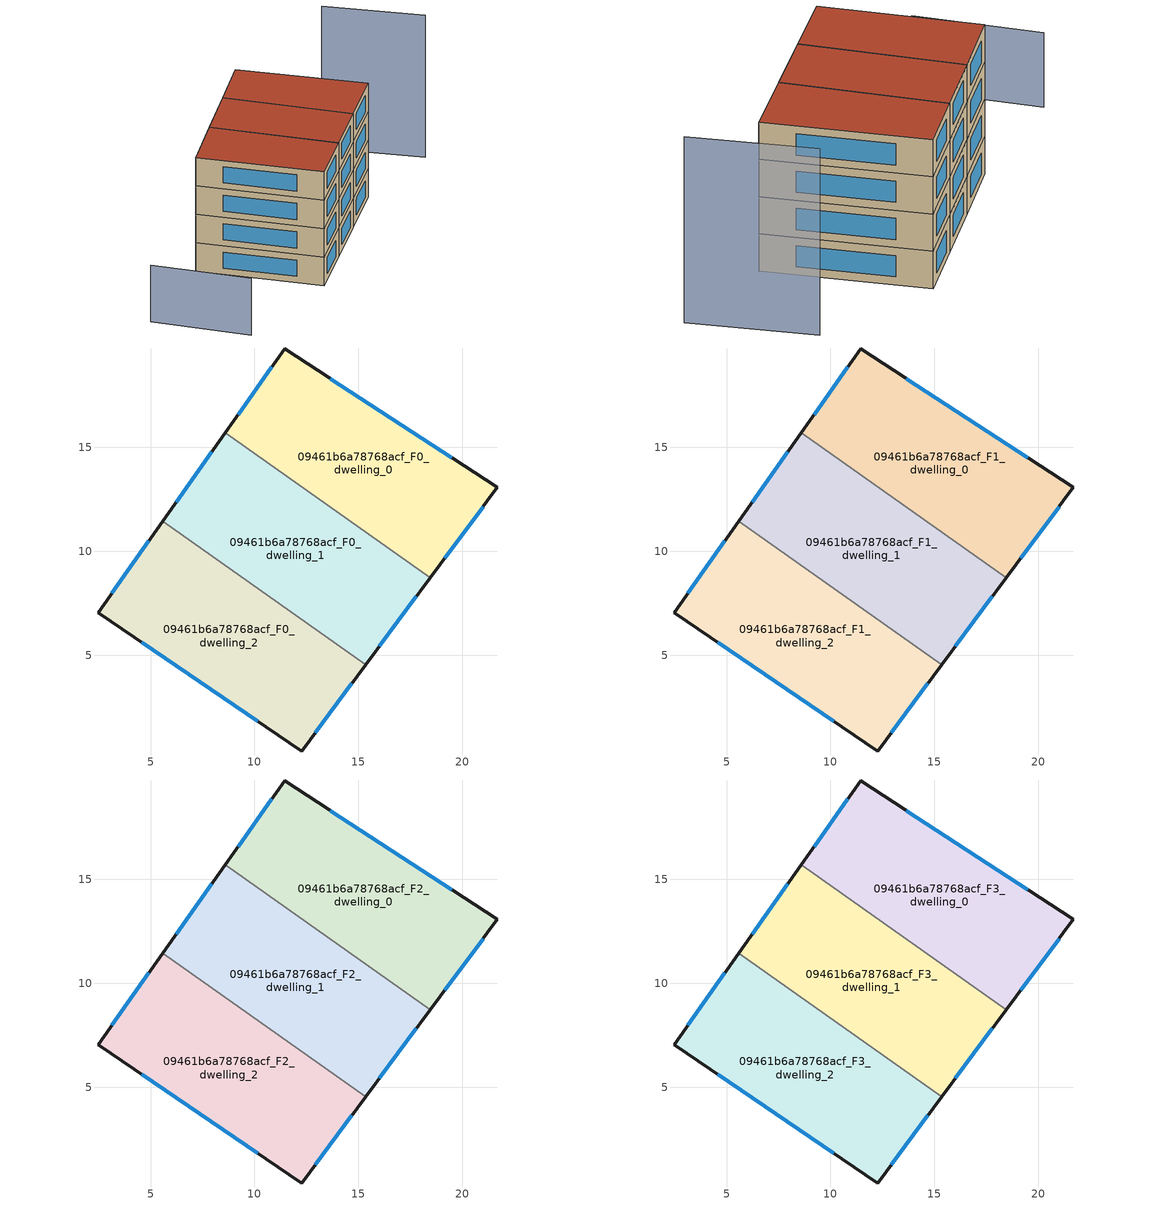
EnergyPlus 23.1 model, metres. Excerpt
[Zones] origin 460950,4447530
09461b6a78768acf_F0_dwelling_0
 floor ground (EU_floor_Construction): 21.69,13.09 18.46,8.74 8.6,15.71 11.45,19.73 z0
 wall outside (EU_wall_Construction): 18.46,8.74 21.69,13.09 11.45,19.73 8.6,15.71 z0:3
 wall to 09461b6a78768acf_F0_dwelling_1 (EU_wall_Construction): 8.6,15.71 18.46,8.74 z0:3
 window (EU_Window_Construction): 10.84,18.87 9.21,16.57 / 19.5,14.51 13.64,18.31 / 19.15,9.67 21,12.15 z0.64:2.36
09461b6a78768acf_F0_dwelling_1
 floor ground (EU_floor_Construction): 18.46,8.74 15.35,4.54 5.59,11.44 8.6,15.71 z0
 wall outside (EU_wall_Construction): 15.35,4.54 18.46,8.74 / 8.6,15.71 5.59,11.44 z0:3
 wall to 09461b6a78768acf_F0_dwelling_2 (EU_wall_Construction): 5.59,11.44 15.35,4.54 z0:3
 window (EU_Window_Construction): 16.01,5.44 17.79,7.84 / 7.96,14.79 6.23,12.35 z0.64:2.36
09461b6a78768acf_F0_dwelling_2
 floor ground (EU_floor_Construction): 15.35,4.54 12.27,0.39 2.47,7.04 5.59,11.44 z0
 wall outside (EU_wall_Construction): 5.59,11.44 2.47,7.04 12.27,0.39 15.35,4.54 z0:3
 window (EU_Window_Construction): 12.93,1.28 14.69,3.65 / 4.57,5.61 10.17,1.82 / 4.92,10.5 3.14,7.98 z0.64:2.36
09461b6a78768acf_F1_dwelling_0
 floor to 09461b6a78768acf_F0_dwelling_0 (EU_floor_Construction): 21.69,13.09 18.46,8.74 8.6,15.71 11.45,19.73 z3
 wall outside (EU_wall_Construction): 18.46,8.74 21.69,13.09 11.45,19.73 8.6,15.71 z3:6
 wall to 09461b6a78768acf_F1_dwelling_1 (EU_wall_Construction): 8.6,15.71 18.46,8.74 z3:6
 window (EU_Window_Construction): 10.84,18.87 9.21,16.57 / 19.5,14.51 13.64,18.31 / 19.15,9.67 21,12.15 z3.64:5.36
09461b6a78768acf_F1_dwelling_1
 floor to 09461b6a78768acf_F0_dwelling_1 (EU_floor_Construction): 18.46,8.74 15.35,4.54 5.59,11.44 8.6,15.71 z3
 wall outside (EU_wall_Construction): 15.35,4.54 18.46,8.74 / 8.6,15.71 5.59,11.44 z3:6
 wall to 09461b6a78768acf_F1_dwelling_2 (EU_wall_Construction): 5.59,11.44 15.35,4.54 z3:6
 window (EU_Window_Construction): 16.01,5.44 17.79,7.84 / 7.96,14.79 6.23,12.35 z3.64:5.36
09461b6a78768acf_F1_dwelling_2
 floor to 09461b6a78768acf_F0_dwelling_2 (EU_floor_Construction): 15.35,4.54 12.27,0.39 2.47,7.04 5.59,11.44 z3
 wall outside (EU_wall_Construction): 5.59,11.44 2.47,7.04 12.27,0.39 15.35,4.54 z3:6
 window (EU_Window_Construction): 12.93,1.28 14.69,3.65 / 4.57,5.61 10.17,1.82 / 4.92,10.5 3.14,7.98 z3.64:5.36
09461b6a78768acf_F2_dwelling_0
 floor to 09461b6a78768acf_F1_dwelling_0 (EU_floor_Construction): 21.69,13.09 18.46,8.74 8.6,15.71 11.45,19.73 z6
 wall outside (EU_wall_Construction): 18.46,8.74 21.69,13.09 11.45,19.73 8.6,15.71 z6:9
 wall to 09461b6a78768acf_F2_dwelling_1 (EU_wall_Construction): 8.6,15.71 18.46,8.74 z6:9
 window (EU_Window_Construction): 10.84,18.87 9.21,16.57 / 19.5,14.51 13.64,18.31 / 19.15,9.67 21,12.15 z6.64:8.36
09461b6a78768acf_F2_dwelling_1
 floor to 09461b6a78768acf_F1_dwelling_1 (EU_floor_Construction): 18.46,8.74 15.35,4.54 5.59,11.44 8.6,15.71 z6
 wall outside (EU_wall_Construction): 15.35,4.54 18.46,8.74 / 8.6,15.71 5.59,11.44 z6:9
 wall to 09461b6a78768acf_F2_dwelling_2 (EU_wall_Construction): 5.59,11.44 15.35,4.54 z6:9
 window (EU_Window_Construction): 16.01,5.44 17.79,7.84 / 7.96,14.79 6.23,12.35 z6.64:8.36
09461b6a78768acf_F2_dwelling_2
 floor to 09461b6a78768acf_F1_dwelling_2 (EU_floor_Construction): 15.35,4.54 12.27,0.39 2.47,7.04 5.59,11.44 z6
 wall outside (EU_wall_Construction): 5.59,11.44 2.47,7.04 12.27,0.39 15.35,4.54 z6:9
 window (EU_Window_Construction): 12.93,1.28 14.69,3.65 / 4.57,5.61 10.17,1.82 / 4.92,10.5 3.14,7.98 z6.64:8.36
09461b6a78768acf_F3_dwelling_0
 floor to 09461b6a78768acf_F2_dwelling_0 (EU_floor_Construction): 21.69,13.09 18.46,8.74 8.6,15.71 11.45,19.73 z9
 wall outside (EU_wall_Construction): 18.46,8.74 21.69,13.09 11.45,19.73 8.6,15.71 z9:12
 wall to 09461b6a78768acf_F3_dwelling_1 (EU_wall_Construction): 8.6,15.71 18.46,8.74 z9:12
 window (EU_Window_Construction): 10.84,18.87 9.21,16.57 / 19.5,14.51 13.64,18.31 / 19.15,9.67 21,12.15 z9.64:11.36
 roof outside (EU_roof_Construction): 18.46,8.74 21.69,13.09 11.45,19.73 8.6,15.71 z12
09461b6a78768acf_F3_dwelling_1
 floor to 09461b6a78768acf_F2_dwelling_1 (EU_floor_Construction): 18.46,8.74 15.35,4.54 5.59,11.44 8.6,15.71 z9
 wall outside (EU_wall_Construction): 15.35,4.54 18.46,8.74 / 8.6,15.71 5.59,11.44 z9:12
 wall to 09461b6a78768acf_F3_dwelling_2 (EU_wall_Construction): 5.59,11.44 15.35,4.54 z9:12
 window (EU_Window_Construction): 16.01,5.44 17.79,7.84 / 7.96,14.79 6.23,12.35 z9.64:11.36
 roof outside (EU_roof_Construction): 15.35,4.54 18.46,8.74 8.6,15.71 5.59,11.44 z12
09461b6a78768acf_F3_dwelling_2
 floor to 09461b6a78768acf_F2_dwelling_2 (EU_floor_Construction): 15.35,4.54 12.27,0.39 2.47,7.04 5.59,11.44 z9
 wall outside (EU_wall_Construction): 5.59,11.44 2.47,7.04 12.27,0.39 15.35,4.54 z9:12
 window (EU_Window_Construction): 12.93,1.28 14.69,3.65 / 4.57,5.61 10.17,1.82 / 4.92,10.5 3.14,7.98 z9.64:11.36
 roof outside (EU_roof_Construction): 12.27,0.39 15.35,4.54 5.59,11.44 2.47,7.04 z12
shading: -4.56,0.45 2.99,-5.03 z0:6; 29.01,17.48 20.95,22.46 z0:15
[Building]
EU S2 Campaign: North Axis=0; Terrain=City; Solar Distribution=FullExterior
[Site:Location]
Yerevan-Zvartnots.Intl.AP: Latitude=40.15; Longitude=44.383; Time Zone=4; Elevation=854
[SizingPeriod:WeatherFileDays]
AnnualSizingPeriod: Begin Month=1; Begin Day of Month=1; End Month=12; End Day of Month=31; Day of Week for Start Day=Monday; Use Weather File Daylight Saving Period=No; Use Weather File Rain and Snow Indicators=No
[MATERIAL]
EU_InternalMass_Material: Roughness=MediumRough; Thickness=0.1; Conductivity=1; Density=1800; Specific Heat=900; Thermal Absorptance=0.9; Solar Absorptance=0.7; Visible Absorptance=0.7
[MATERIAL:NOMASS] Roughness=MediumRough; Thermal Absorptance=0.9; Solar Absorptance=0.7; Visible Absorptance=0.7
Name | Thermal Resistance
EU_wall_NoMass | 1.05043
EU_roof_NoMass | 1.45357
EU_floor_NoMass | 0.478065
[WINDOWMATERIAL:SIMPLEGLAZINGSYSTEM]
EU_Window_SimpleGlazing: UFactor=2.5566; Solar Heat Gain Coefficient=0.75; Visible Transmittance=0.75
[CONSTRUCTION]
EU_wall_Construction: EU_wall_NoMass
EU_roof_Construction: EU_roof_NoMass
EU_floor_Construction: EU_floor_NoMass
EU_Window_Construction: EU_Window_SimpleGlazing
EU_InternalMass_Construction: EU_InternalMass_Material
[ZONE] Type=1; Multiplier=1; Ceiling Height=autocalculate; Floor Area=autocalculate; Part of Total Floor Area=Yes
Name | Volume
09461b6a78768acf_F0_dwelling_0 | 188.263
09461b6a78768acf_F1_dwelling_0; 09461b6a78768acf_F2_dwelling_0; 09461b6a78768acf_F3_dwelling_0 | 188.264
09461b6a78768acf_F0_dwelling_1; 09461b6a78768acf_F1_dwelling_1; 09461b6a78768acf_F2_dwelling_1; 09461b6a78768acf_F3_dwelling_1 | 188.262
09461b6a78768acf_F0_dwelling_2 | 188.289
09461b6a78768acf_F1_dwelling_2; 09461b6a78768acf_F2_dwelling_2; 09461b6a78768acf_F3_dwelling_2 | 188.29
[INTERNALMASS] Construction=EU_InternalMass_Construction
Name | Zone or ZoneList | Surface Area
09461b6a78768acf_F0_dwelling_0_EU_InternalMass | 09461b6a78768acf_F0_dwelling_0 | 62.7544
09461b6a78768acf_F0_dwelling_1_EU_InternalMass | 09461b6a78768acf_F0_dwelling_1 | 62.754
09461b6a78768acf_F0_dwelling_2_EU_InternalMass | 09461b6a78768acf_F0_dwelling_2 | 62.763
09461b6a78768acf_F1_dwelling_0_EU_InternalMass | 09461b6a78768acf_F1_dwelling_0 | 62.7544
09461b6a78768acf_F1_dwelling_1_EU_InternalMass | 09461b6a78768acf_F1_dwelling_1 | 62.754
09461b6a78768acf_F1_dwelling_2_EU_InternalMass | 09461b6a78768acf_F1_dwelling_2 | 62.763
09461b6a78768acf_F2_dwelling_0_EU_InternalMass | 09461b6a78768acf_F2_dwelling_0 | 62.7544
09461b6a78768acf_F2_dwelling_1_EU_InternalMass | 09461b6a78768acf_F2_dwelling_1 | 62.754
09461b6a78768acf_F2_dwelling_2_EU_InternalMass | 09461b6a78768acf_F2_dwelling_2 | 62.763
09461b6a78768acf_F3_dwelling_0_EU_InternalMass | 09461b6a78768acf_F3_dwelling_0 | 62.7544
09461b6a78768acf_F3_dwelling_1_EU_InternalMass | 09461b6a78768acf_F3_dwelling_1 | 62.754
09461b6a78768acf_F3_dwelling_2_EU_InternalMass | 09461b6a78768acf_F3_dwelling_2 | 62.763
[OTHEREQUIPMENT] Fuel Type=Electricity; Design Level Calculation Method=Watts/Area; Power per Zone Floor Area=1; Fraction Latent=0; Fraction Radiant=0; Fraction Lost=0; Carbon Dioxide Generation Rate=0; EndUse Subcategory=EU_Step8_InternalGains
Name | Zone or ZoneList or Space or SpaceList | Schedule
EU_Step8_InternalGain_09461b6a78768acf_F0_dwelling_0_f000 | 09461b6a78768acf_F0_dwelling_0 | EU_Step8_GainSchedule_09461b6a78768acf_F0_dwelling_0_f000
EU_Step8_InternalGain_09461b6a78768acf_F0_dwelling_1_f000 | 09461b6a78768acf_F0_dwelling_1 | EU_Step8_GainSchedule_09461b6a78768acf_F0_dwelling_1_f000
EU_Step8_InternalGain_09461b6a78768acf_F0_dwelling_2_f000 | 09461b6a78768acf_F0_dwelling_2 | EU_Step8_GainSchedule_09461b6a78768acf_F0_dwelling_2_f000
EU_Step8_InternalGain_09461b6a78768acf_F1_dwelling_0_f000 | 09461b6a78768acf_F1_dwelling_0 | EU_Step8_GainSchedule_09461b6a78768acf_F1_dwelling_0_f000
EU_Step8_InternalGain_09461b6a78768acf_F1_dwelling_1_f000 | 09461b6a78768acf_F1_dwelling_1 | EU_Step8_GainSchedule_09461b6a78768acf_F1_dwelling_1_f000
EU_Step8_InternalGain_09461b6a78768acf_F1_dwelling_2_f000 | 09461b6a78768acf_F1_dwelling_2 | EU_Step8_GainSchedule_09461b6a78768acf_F1_dwelling_2_f000
EU_Step8_InternalGain_09461b6a78768acf_F2_dwelling_0_f000 | 09461b6a78768acf_F2_dwelling_0 | EU_Step8_GainSchedule_09461b6a78768acf_F2_dwelling_0_f000
EU_Step8_InternalGain_09461b6a78768acf_F2_dwelling_1_f000 | 09461b6a78768acf_F2_dwelling_1 | EU_Step8_GainSchedule_09461b6a78768acf_F2_dwelling_1_f000
EU_Step8_InternalGain_09461b6a78768acf_F2_dwelling_2_f000 | 09461b6a78768acf_F2_dwelling_2 | EU_Step8_GainSchedule_09461b6a78768acf_F2_dwelling_2_f000
EU_Step8_InternalGain_09461b6a78768acf_F3_dwelling_0_f000 | 09461b6a78768acf_F3_dwelling_0 | EU_Step8_GainSchedule_09461b6a78768acf_F3_dwelling_0_f000
EU_Step8_InternalGain_09461b6a78768acf_F3_dwelling_1_f000 | 09461b6a78768acf_F3_dwelling_1 | EU_Step8_GainSchedule_09461b6a78768acf_F3_dwelling_1_f000
EU_Step8_InternalGain_09461b6a78768acf_F3_dwelling_2_f000 | 09461b6a78768acf_F3_dwelling_2 | EU_Step8_GainSchedule_09461b6a78768acf_F3_dwelling_2_f000
[ZONEVENTILATION:DESIGNFLOWRATE] Schedule=EU_AlwaysOn; Design Flow Rate Calculation Method=AirChanges/Hour; Air Changes per Hour=0.557805; Ventilation Type=Natural; Fan Pressure Rise=0; Fan Total Efficiency=1; Constant Term Coefficient=1; Temperature Term Coefficient=0; Velocity Term Coefficient=0; Velocity Squared Term Coefficient=0; Minimum Indoor Temperature=-100; Maximum Indoor Temperature=100; Delta Temperature=-100; Minimum Outdoor Temperature=-100; Maximum Outdoor Temperature=100; Maximum Wind Speed=40
Name | Zone or ZoneList or Space or SpaceList
EU_ConstantAir_09461b6a78768acf_F0_dwelling_0 | 09461b6a78768acf_F0_dwelling_0
EU_ConstantAir_09461b6a78768acf_F0_dwelling_1 | 09461b6a78768acf_F0_dwelling_1
EU_ConstantAir_09461b6a78768acf_F0_dwelling_2 | 09461b6a78768acf_F0_dwelling_2
EU_ConstantAir_09461b6a78768acf_F1_dwelling_0 | 09461b6a78768acf_F1_dwelling_0
EU_ConstantAir_09461b6a78768acf_F1_dwelling_1 | 09461b6a78768acf_F1_dwelling_1
EU_ConstantAir_09461b6a78768acf_F1_dwelling_2 | 09461b6a78768acf_F1_dwelling_2
EU_ConstantAir_09461b6a78768acf_F2_dwelling_0 | 09461b6a78768acf_F2_dwelling_0
EU_ConstantAir_09461b6a78768acf_F2_dwelling_1 | 09461b6a78768acf_F2_dwelling_1
EU_ConstantAir_09461b6a78768acf_F2_dwelling_2 | 09461b6a78768acf_F2_dwelling_2
EU_ConstantAir_09461b6a78768acf_F3_dwelling_0 | 09461b6a78768acf_F3_dwelling_0
EU_ConstantAir_09461b6a78768acf_F3_dwelling_1 | 09461b6a78768acf_F3_dwelling_1
EU_ConstantAir_09461b6a78768acf_F3_dwelling_2 | 09461b6a78768acf_F3_dwelling_2
[HVACTEMPLATE:THERMOSTAT] Constant Heating Setpoint=20; Constant Cooling Setpoint=50
EU_HeatOnly_09461b6a78768acf_F0_dwelling_0; EU_HeatOnly_09461b6a78768acf_F0_dwelling_1; EU_HeatOnly_09461b6a78768acf_F0_dwelling_2; EU_HeatOnly_09461b6a78768acf_F1_dwelling_0; EU_HeatOnly_09461b6a78768acf_F1_dwelling_1; EU_HeatOnly_09461b6a78768acf_F1_dwelling_2; EU_HeatOnly_09461b6a78768acf_F2_dwelling_0; EU_HeatOnly_09461b6a78768acf_F2_dwelling_1; EU_HeatOnly_09461b6a78768acf_F2_dwelling_2; EU_HeatOnly_09461b6a78768acf_F3_dwelling_0; EU_HeatOnly_09461b6a78768acf_F3_dwelling_1; EU_HeatOnly_09461b6a78768acf_F3_dwelling_2
[HVACTEMPLATE:ZONE:IDEALLOADSAIRSYSTEM] System Availability Schedule=EU_AlwaysOn; Maximum Heating Supply Air Temperature=50; Minimum Cooling Supply Air Temperature=13; Maximum Heating Supply Air Humidity Ratio=0.0156; Minimum Cooling Supply Air Humidity Ratio=0.0077; Heating Limit=NoLimit; Cooling Limit=NoLimit; Heating Availability Schedule=EU_AlwaysOn; Cooling Availability Schedule=EU_CoolingOff; Dehumidification Control Type=ConstantSensibleHeatRatio; Cooling Sensible Heat Ratio=0.7; Dehumidification Setpoint=60; Humidification Control Type=None; Humidification Setpoint=30; Outdoor Air Method=None; Outdoor Air Flow Rate per Person=0.00944; Outdoor Air Flow Rate per Zone Floor Area=0; Outdoor Air Flow Rate per Zone=0; Demand Controlled Ventilation Type=None; Outdoor Air Economizer Type=NoEconomizer; Heat Recovery Type=None; Sensible Heat Recovery Effectiveness=0.7; Latent Heat Recovery Effectiveness=0.65
Name | Template Thermostat
09461b6a78768acf_F0_dwelling_0 | EU_HeatOnly_09461b6a78768acf_F0_dwelling_0
09461b6a78768acf_F0_dwelling_1 | EU_HeatOnly_09461b6a78768acf_F0_dwelling_1
09461b6a78768acf_F0_dwelling_2 | EU_HeatOnly_09461b6a78768acf_F0_dwelling_2
09461b6a78768acf_F1_dwelling_0 | EU_HeatOnly_09461b6a78768acf_F1_dwelling_0
09461b6a78768acf_F1_dwelling_1 | EU_HeatOnly_09461b6a78768acf_F1_dwelling_1
09461b6a78768acf_F1_dwelling_2 | EU_HeatOnly_09461b6a78768acf_F1_dwelling_2
09461b6a78768acf_F2_dwelling_0 | EU_HeatOnly_09461b6a78768acf_F2_dwelling_0
09461b6a78768acf_F2_dwelling_1 | EU_HeatOnly_09461b6a78768acf_F2_dwelling_1
09461b6a78768acf_F2_dwelling_2 | EU_HeatOnly_09461b6a78768acf_F2_dwelling_2
09461b6a78768acf_F3_dwelling_0 | EU_HeatOnly_09461b6a78768acf_F3_dwelling_0
09461b6a78768acf_F3_dwelling_1 | EU_HeatOnly_09461b6a78768acf_F3_dwelling_1
09461b6a78768acf_F3_dwelling_2 | EU_HeatOnly_09461b6a78768acf_F3_dwelling_2
[SIZING:ZONE] Zone Cooling Design Supply Air Temperature Input Method=SupplyAirTemperature; Zone Cooling Design Supply Air Temperature=13; Zone Heating Design Supply Air Temperature Input Method=SupplyAirTemperature; Zone Heating Design Supply Air Temperature=50; Zone Cooling Design Supply Air Humidity Ratio=0.008; Zone Heating Design Supply Air Humidity Ratio=0.008; Cooling Design Air Flow Method=DesignDay; Cooling Design Air Flow Rate=0; Cooling Minimum Air Flow per Zone Floor Area=0.000762; Cooling Minimum Air Flow=0; Cooling Minimum Air Flow Fraction=0.2; Heating Design Air Flow Method=DesignDay; Heating Design Air Flow Rate=0; Heating Maximum Air Flow per Zone Floor Area=0.002032; Heating Maximum Air Flow=0.141576; Heating Maximum Air Flow Fraction=0.3; Account for Dedicated Outdoor Air System=No; Dedicated Outdoor Air System Control Strategy=NeutralSupplyAir; Dedicated Outdoor Air Low Setpoint Temperature for Design=autosize; Dedicated Outdoor Air High Setpoint Temperature for Design=autosize; Zone Load Sizing Method=Sensible Load Only No Latent Load; Zone Latent Cooling Design Supply Air Humidity Ratio Input Method=HumidityRatioDifference; Zone Cooling Design Supply Air Humidity Ratio Difference=0.005; Zone Latent Heating Design Supply Air Humidity Ratio Input Method=HumidityRatioDifference; Zone Humidification Design Supply Air Humidity Ratio Difference=0.005
09461b6a78768acf_F0_dwelling_0; 09461b6a78768acf_F0_dwelling_1; 09461b6a78768acf_F0_dwelling_2; 09461b6a78768acf_F1_dwelling_0; 09461b6a78768acf_F1_dwelling_1; 09461b6a78768acf_F1_dwelling_2; 09461b6a78768acf_F2_dwelling_0; 09461b6a78768acf_F2_dwelling_1; 09461b6a78768acf_F2_dwelling_2; 09461b6a78768acf_F3_dwelling_0; 09461b6a78768acf_F3_dwelling_1; 09461b6a78768acf_F3_dwelling_2
[SCHEDULE:CONSTANT]
Name | Hourly Value
EU_AlwaysOn | 1
EU_CoolingOff | 0
[SCHEDULE:FILE] Column Number=1; Rows to Skip at Top=0; Number of Hours of Data=8760; Column Separator=Comma; Interpolate to Timestep=No; Minutes per Item=60; Adjust Schedule for Daylight Savings=Yes
Name | File
EU_Step8_GainSchedule_09461b6a78768acf_F0_dwelling_0_f000 | ../../schedules/09461b6a78768acf/09461b6a78768acf_F0_dwelling_0_f000_gain.csv
EU_Step8_GainSchedule_09461b6a78768acf_F0_dwelling_1_f000 | ../../schedules/09461b6a78768acf/09461b6a78768acf_F0_dwelling_1_f000_gain.csv
EU_Step8_GainSchedule_09461b6a78768acf_F0_dwelling_2_f000 | ../../schedules/09461b6a78768acf/09461b6a78768acf_F0_dwelling_2_f000_gain.csv
EU_Step8_GainSchedule_09461b6a78768acf_F1_dwelling_0_f000 | ../../schedules/09461b6a78768acf/09461b6a78768acf_F1_dwelling_0_f000_gain.csv
EU_Step8_GainSchedule_09461b6a78768acf_F1_dwelling_1_f000 | ../../schedules/09461b6a78768acf/09461b6a78768acf_F1_dwelling_1_f000_gain.csv
EU_Step8_GainSchedule_09461b6a78768acf_F1_dwelling_2_f000 | ../../schedules/09461b6a78768acf/09461b6a78768acf_F1_dwelling_2_f000_gain.csv
EU_Step8_GainSchedule_09461b6a78768acf_F2_dwelling_0_f000 | ../../schedules/09461b6a78768acf/09461b6a78768acf_F2_dwelling_0_f000_gain.csv
EU_Step8_GainSchedule_09461b6a78768acf_F2_dwelling_1_f000 | ../../schedules/09461b6a78768acf/09461b6a78768acf_F2_dwelling_1_f000_gain.csv
EU_Step8_GainSchedule_09461b6a78768acf_F2_dwelling_2_f000 | ../../schedules/09461b6a78768acf/09461b6a78768acf_F2_dwelling_2_f000_gain.csv
EU_Step8_GainSchedule_09461b6a78768acf_F3_dwelling_0_f000 | ../../schedules/09461b6a78768acf/09461b6a78768acf_F3_dwelling_0_f000_gain.csv
EU_Step8_GainSchedule_09461b6a78768acf_F3_dwelling_1_f000 | ../../schedules/09461b6a78768acf/09461b6a78768acf_F3_dwelling_1_f000_gain.csv
EU_Step8_GainSchedule_09461b6a78768acf_F3_dwelling_2_f000 | ../../schedules/09461b6a78768acf/09461b6a78768acf_F3_dwelling_2_f000_gain.csv
